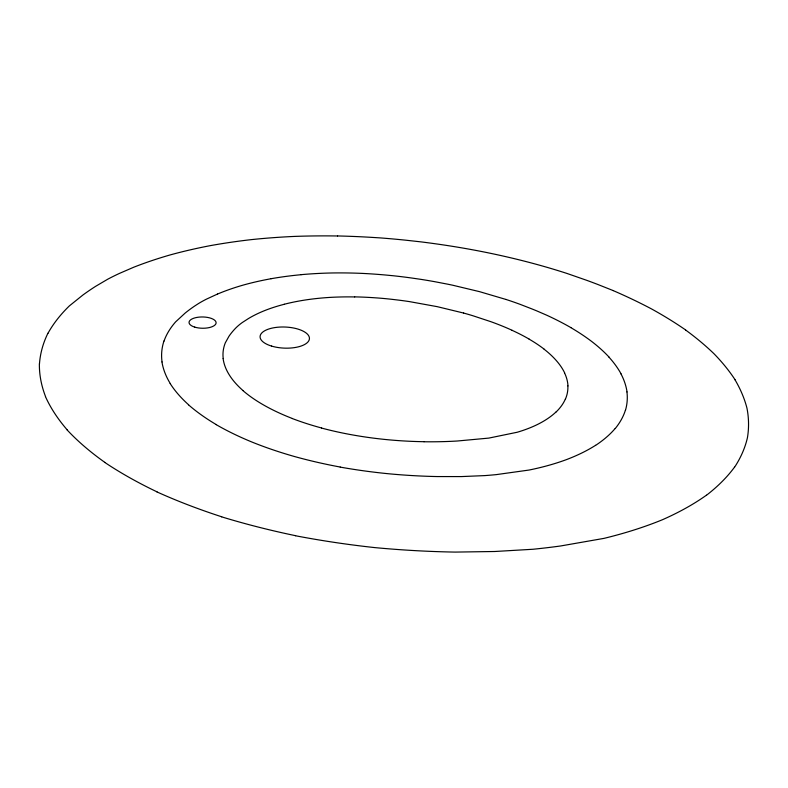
<?xml version="1.0" encoding="UTF-8"?>
<svg xmlns="http://www.w3.org/2000/svg" width="788" height="788" viewBox="0 0 788 788"><rect width="100%" height="100%" fill="white"/><g stroke="black" fill="none" stroke-linecap="round" stroke-linejoin="round"><path stroke-width="1.18" d="M217.498 294.052L206.426 299.154A163.825 70.664 3.2 0 0 198.556 303.518L194.626 306.059A291.698 130.7 5.3 0 0 185.219 313.013L175.626 321.868A229.919 101.238 4.3 0 0 164.022 341.076M463.58 313.043L437.222 306.66L409.415 301.607A188.716 84.996 3.9 0 0 399.112 300.179L392.493 299.391A175.291 78.298 3.8 0 0 377.482 297.962L376.093 297.874A172.227 76.791 3.8 0 0 354.669 296.879M505.975 299.45L479.567 291.659L452.804 285.246A287.709 132.581 3.6 0 0 447.909 284.222L434.621 281.671A271.929 124.149 3.7 0 0 420.94 279.366L412.213 278.095A258.07 116.841 3.7 0 0 392.473 275.672L390.651 275.505A248.949 112.103 3.8 0 0 362.657 273.416A228.471 101.613 3.8 0 0 331.955 272.973A211.992 93.329 3.8 0 0 301.105 274.667M613.231 290.595L597.452 284.33A616.285 316.855 1 0 0 586.755 280.331L566.769 273.377A426.791 201.314 3.6 0 0 549.216 267.959C512.2 257.115 474.327 249.235 436.138 243.886A473.352 229.544 3.4 0 0 421.009 241.877L405.771 240.192A448.283 214.346 3.6 0 0 379.846 237.877L372.044 237.395A426.18 201.157 3.8 0 0 337.55 235.947M463.58 313.043A171.429 76.682 4.3 0 1 473.214 315.85L490.796 321.662A157.659 70.162 4.5 0 1 493.268 322.558A199.384 90.709 4.1 0 1 512.052 330.271M354.679 296.938A155.797 68.773 3.8 0 0 331.157 297.332A143.022 62.656 3.8 0 0 306.355 299.834A139.722 61.09 3.7 0 0 284.222 304.266M284.251 304.286A140.697 61.533 3.8 0 0 264.305 310.738A144.864 63.454 3.8 0 0 248.476 318.539L242.28 322.538A113.413 49.24 3.3 0 0 236.065 327.739L235.336 328.478A201.748 89.28 4.9 0 0 229.012 336.2L225.329 342.8A160.486 70.487 4.1 0 0 223.211 358.501M223.122 358.501A165.175 72.526 4.2 0 0 229.17 374.714A167.824 73.639 4.2 0 0 242.999 390.553M242.911 390.572A171.548 75.185 4.3 0 0 263.901 405.16A175.33 76.722 4.4 0 0 292.427 418.526M321.563 427.983A178.778 78.091 4.4 0 1 292.358 418.566M321.504 428.042A184.274 80.248 4.4 0 0 355.092 435.37A190.263 82.553 4.4 0 0 389.666 439.901A199.187 85.961 4.4 0 0 424.013 441.704M424.023 441.763A211.036 90.433 4.4 0 0 457.227 441.014L488.816 438.098L517.224 432.248A135.743 60.627 5.1 0 0 540.007 423.186A139.752 62.341 5 0 0 556.141 411.838M565.321 399.122A143.189 63.838 4.9 0 1 556.23 411.868M567.862 385.903A145.356 64.803 4.9 0 1 565.41 399.142M564.523 372.862A150.144 66.97 4.8 0 1 567.971 385.913M564.632 372.862A154.281 68.871 4.7 0 0 555.629 359.811A159.265 71.206 4.7 0 0 544.173 349.261M529.152 339.165A168.839 75.746 4.5 0 1 544.262 349.242M511.993 330.29A180.57 81.41 4.3 0 1 529.221 339.145M505.985 299.45A241.286 108.586 4.1 0 1 520.277 304.404L531.723 308.847A352.581 167.647 2.8 0 1 536.835 310.925L546.793 315.239A277.356 127.144 3.8 0 1 570.876 327.601M271.052 278.716A206.456 90.571 3.8 0 1 301.124 274.697M271.072 278.725A207.825 91.181 3.8 0 0 242.852 285.187A210.731 92.521 3.9 0 0 217.508 294.062M162.052 361.948A235.632 103.652 4.4 0 1 163.934 341.066M170.267 383.539A239.956 105.385 4.5 0 1 161.964 361.958M188.608 404.786A243.787 106.843 4.5 0 1 170.169 383.549M216.316 424.624A248.043 108.439 4.6 0 1 188.509 404.815M216.227 424.663A252.741 110.162 4.6 0 0 252.061 442.088A256.671 111.561 4.6 0 0 294.062 456.4A264.581 114.427 4.6 0 0 340.258 467.048M340.229 467.107A272.727 117.353 4.6 0 0 388.622 473.765A282.429 120.81 4.5 0 0 437.301 476.563L461.344 476.582L484.847 475.597A263.783 114.221 4.5 0 0 496.273 474.622L529.024 470.052A205.993 92.245 4.9 0 0 566.562 459.571A211.066 94.422 4.8 0 0 595.57 445.319M615.142 428.514A215.4 96.363 4.7 0 1 595.639 445.348M625.347 410.371A220.167 98.549 4.6 0 1 615.231 428.544M626.933 391.922A224.166 100.46 4.5 0 1 625.445 410.39M621.023 373.965A230.116 103.327 4.4 0 1 627.031 391.931M608.907 357.072A237.424 106.892 4.3 0 1 621.121 373.965M609.006 357.062A248.397 112.32 4.1 0 0 591.808 341.559A260.552 118.476 4 0 0 570.808 327.611M337.559 235.986A404.274 188.273 3.9 0 0 294.604 236.41A376.841 172.513 4 0 0 251.746 239.582A366.144 166.307 4.1 0 0 209.943 245.708A363.997 164.741 4.2 0 0 170.238 254.908A368.252 166.504 4.4 0 0 133.753 267.221L119.52 273.377A295.411 129.528 3.4 0 0 107.67 279.248L95.496 286.408A481.113 222.344 6.5 0 0 82.907 295.017L69.344 305.921A390.966 175.527 5 0 0 47.989 333.285M39.469 363.879A396.137 176.847 5.1 0 1 47.91 333.275M45.556 396.591A400.964 177.842 5.2 0 1 39.38 363.879M67.285 429.982A405.19 178.482 5.2 0 1 45.458 396.6M104.784 462.339A408.351 178.669 5.2 0 1 67.187 430.002M156.999 491.85A412.4 179.26 5.1 0 1 104.686 462.369M221.684 516.78A417.847 180.422 5 0 1 156.911 491.899M295.589 535.692A425.53 182.432 4.9 0 1 221.615 516.839M295.549 535.761A434.759 185.091 4.7 0 0 374.793 547.601A446.205 188.627 4.5 0 0 455.208 552.092L494.697 551.501L533.062 549.256A419.571 180.866 4.2 0 0 560.603 545.976L603.904 538.391A359.643 160.801 4.5 0 0 662.61 519.656A368.104 164.83 4.3 0 0 706.432 495.199M734.485 467.185A376.388 169.115 4 0 1 706.501 495.238M734.574 467.215A384.613 173.675 3.8 0 0 747.448 437.626A394.68 179.349 3.6 0 0 746.955 408.135A406.805 186.293 3.4 0 0 735.086 379.914M735.184 379.914A420.841 194.567 3.2 0 0 713.967 353.714A438.01 204.811 3 0 0 685.57 329.985M685.649 329.965A457.02 216.503 2.8 0 0 651.548 308.935A481.379 231.692 2.6 0 0 613.202 290.605M271.565 346.08A24.704 10.559 2.3 0 0 309.428 338.791A24.704 10.559 2.3 0 0 273.269 327.857A24.704 10.559 2.3 0 0 271.565 346.08M194.705 327.109A13.534 5.644 0.8 0 0 216.04 323.316A13.534 5.644 0.8 0 0 196.97 317.406A13.534 5.644 0.8 0 0 194.705 327.109"/></g></svg>
